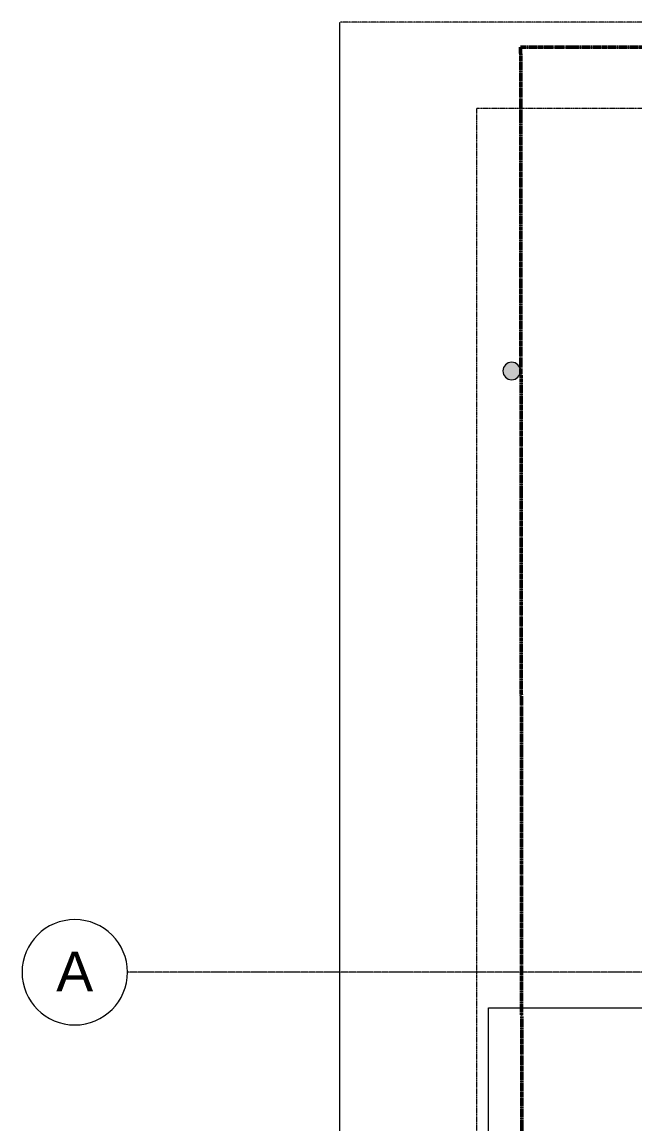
# Model space of a CAD drawing. Header units: inches. Extents: x -4218 to -1814, y 9706 to 12426.
# Drawn here: x -4217 to -3938, y 11778 to 12280 of the extents above; entities that cross this region are included whole.
import ezdxf

# ---------------------------------------------------------------- set-up
doc = ezdxf.new("R2010")
doc.units = ezdxf.units.IN
doc.header["$MEASUREMENT"] = 0
for name, pattern in [('Aligning Line 1_8_', [0.25, 0.125, -0.125]), ('Double Dash 3_8_', [1, 0.375, -0.125, 0.125, -0.125, 0.125, -0.125]), ('Grid Line 1_2_', [0.875, 0.5, -0.125, 0.125, -0.125])]:
    doc.linetypes.add(name, pattern=pattern)
for name, color, linetype, lineweight in [('0-1', 7, 'Continuous', 5), ('0-2', 10, 'Continuous', 9), ('0-3', 147, 'Aligning Line 1_8_', 9), ('0-4', 165, 'Continuous', 5), ('A-FLOR-5', 250, 'Continuous', 13), ('C-PROP-LINE-1', 7, 'Double Dash 3_8_', 50), ('E-LITE-EQPM-1', 47, 'Continuous', 9), ('E-LITE-EQPM-2', 10, 'Continuous', 9), ('G-ANNO-SYMB-1', 147, 'Aligning Line 1_8_', 9), ('S-GRID-1', 1, 'Grid Line 1_2_', 9), ('S-GRID-IDEN', 1, 'Continuous', 9), ('S-GRID-IDEN-1', 147, 'Continuous', 9)]:
    doc.layers.add(name, color=color, linetype=linetype, lineweight=lineweight)
doc.styles.add('Arial', font='arial.ttf', dxfattribs={"height": 18})

# ---------------------------------------------------------------- blocks, each defined once
blk = doc.blocks.new('CTR - 1st Phase - Unit Layouts_rvt-1-RCP - BASEMENT')
at = {"layer": 'G-ANNO-SYMB-1'}
for p in [(-4009.53, 9846.28), (-1910.94, 12240.75)]:
    blk.add_line(p, (-4009.53, 12240.75), dxfattribs=at)
blk = doc.blocks.new('Pathway_Cooper_McGraw-Edison _BSC-BRC_Round - Pathway_Cooper_McGraw-Edison _BSC-BRC_Round-2028611-RCP - BASEMENT')
at = {"layer": 'E-LITE-EQPM-1'}
blk.add_hatch(color=256, dxfattribs=at).paths.add_polyline_path([(0, -4), (1.04, -3.86), (2, -3.46), (2.83, -2.83), (3.46, -2), (3.86, -1.04), (4, 0), (3.86, 1.04), (3.46, 2), (2.83, 2.83), (2, 3.46), (1.04, 3.86), (0, 4), (-1.04, 3.86), (-2, 3.46), (-2.83, 2.83), (-3.46, 2), (-3.88, 0.93), (-4, 0), (-3.86, -1.04), (-3.46, -2), (-2.83, -2.83), (-2, -3.46), (-1.04, -3.86)], flags=0)
at = {"layer": 'E-LITE-EQPM-2'}
for start, end in [(0, 180), (180, 360)]:
    blk.add_arc((0, 0), 4, start, end, dxfattribs=at)
blk = doc.blocks.new('Family - ___-1878357-RCP - BASEMENT')
at = {"layer": 'C-PROP-LINE-1'}
for q in [(-1910.94, 12268.69), (-3987.01, 9767.34)]:
    blk.add_line((-3989.61, 12268.69), q, dxfattribs=at)
blk = doc.blocks.new('Grid - Grid Head - Circle-50561-RCP - BASEMENT')
at = {"layer": 'S-GRID-IDEN-1'}
for start, end in [(360, 180), (180, 360)]:
    blk.add_arc((0, 0), 0.25, start, end, dxfattribs=at)
blk = doc.blocks.new('CTR - 1st Phase - Shell_rvt-1-RCP - BASEMENT')
at = {"layer": 'A-FLOR-5'}
for p, q in [((-4004.25, 11552.9), (-4004.25, 11830.99)), ((-4004.25, 11830.99), (-3831.32, 11830.99))]:
    blk.add_line(p, q, dxfattribs=at)
at = {"layer": 'G-ANNO-SYMB-1'}
for p in [(-4071.96, 9756.53), (-1926.95, 12280.06)]:
    blk.add_line(p, (-4071.96, 12280.06), dxfattribs=at)
at = {"layer": 'S-GRID-1'}
blk.add_line((-1814.21, 11847.19), (-4168.71, 11847.19), dxfattribs=at)
at = {"layer": '0-2'}
blk.add_blockref('Pathway_Cooper_McGraw-Edison _BSC-BRC_Round - Pathway_Cooper_McGraw-Edison _BSC-BRC_Round-2028611-RCP - BASEMENT', (-3993.72, 12121.15), dxfattribs=at)
at = {"layer": '0-3'}
blk.add_blockref('Family - ___-1878357-RCP - BASEMENT', (0, 0), dxfattribs=at)
at = {"layer": '0-4', "xscale": 95.99999999999994, "yscale": 95.99999999999994, "zscale": 95.99999999999994, "rotation": 89.99999999999987}
blk.add_blockref('Grid - Grid Head - Circle-50561-RCP - BASEMENT', (-4192.71, 11847.19), dxfattribs=at)
at = {"layer": 'S-GRID-IDEN', "insert": (-4201.12, 11856.57), "char_height": 18, "width": 20.301, "attachment_point": 1, "style": 'Arial'}
blk.add_mtext('A', dxfattribs=at)
blk = doc.blocks.new('CTR - 1st Phase -Stairs _ Elevators_rvt-1-RCP - BASEMENT')
at = {"layer": 'G-ANNO-SYMB-1'}
blk.add_line((-4071.96, 9706.24), (-4071.96, 12280.11), dxfattribs=at)

msp = doc.modelspace()

# ---------------------------------------------------------------- block references
at = {"layer": '0-1'}
for name in ['CTR - 1st Phase - Shell_rvt-1-RCP - BASEMENT', 'CTR - 1st Phase -Stairs _ Elevators_rvt-1-RCP - BASEMENT', 'CTR - 1st Phase - Unit Layouts_rvt-1-RCP - BASEMENT']:
    msp.add_blockref(name, (0, 0), dxfattribs=at)

doc.saveas('drawing.dxf')
